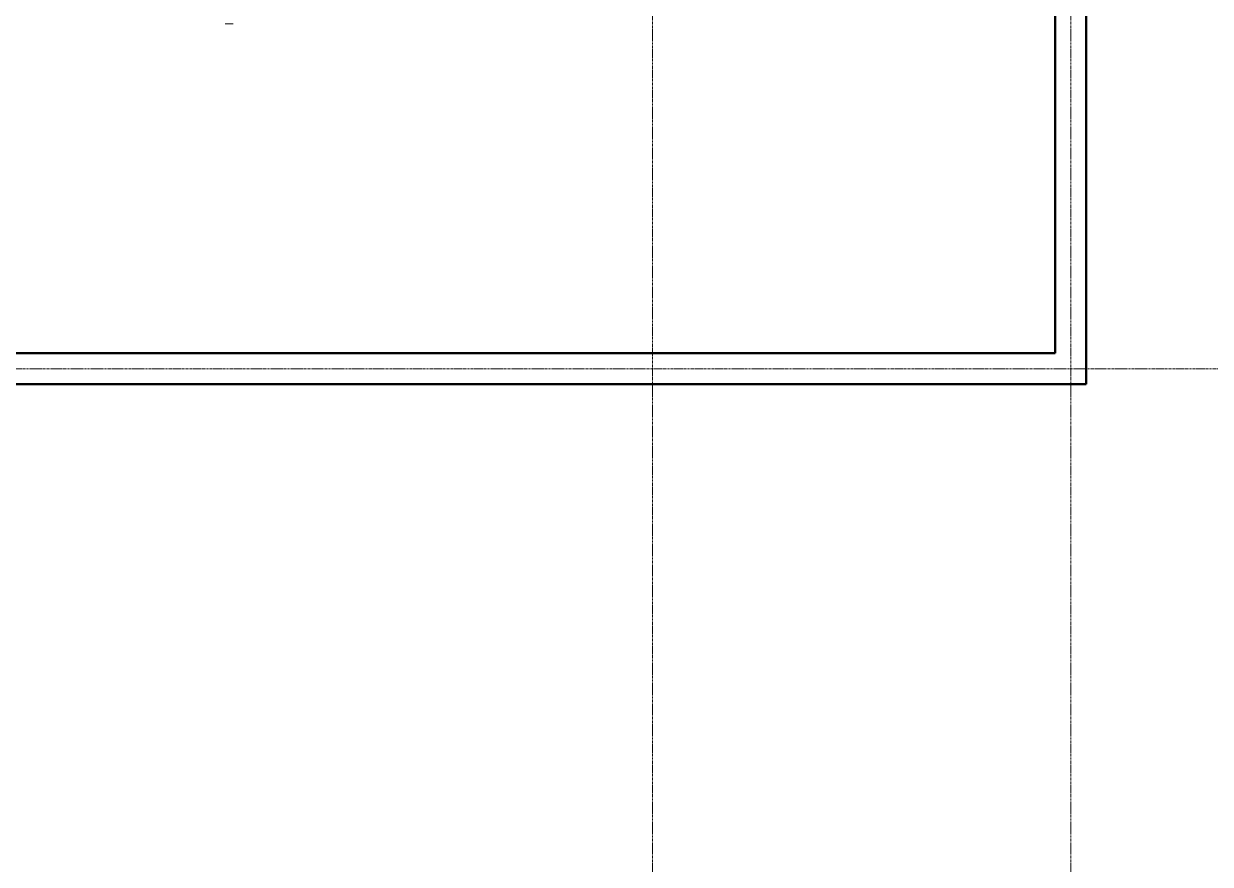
# Model space of a CAD drawing. Header units: inches. Extents: x -1714 to 6424, y -1550 to 970.
# Drawn here: x -307.1 to -0.9, y 179.3 to 396.3 of the extents above; entities that cross this region are included whole.
import ezdxf

# ---------------------------------------------------------------- set-up
doc = ezdxf.new("R2010")
doc.units = ezdxf.units.IN
doc.header["$MEASUREMENT"] = 0
doc.linetypes.add('Grid Line 1_2_', pattern=[0.875, 0.5, -0.125, 0.125, -0.125])
doc.layers.add('A-WALL', color=113, linetype='Continuous', lineweight=13)
doc.layers.add('S-GRID', color=1, linetype='Continuous', lineweight=9)

msp = doc.modelspace()

# ---------------------------------------------------------------- linework, layer by layer
at = {"layer": 'A-WALL', "lineweight": 50}
for p, q in [((-40.85079, 672.77254), (-40.85079, 311.21004)), ((-32.85079, 303.21004), (-32.85079, 661.64754)), ((-40.85079, 311.21004), (-497.35079, 311.21004)), ((-497.35079, 303.21004), (-32.85079, 303.21004))]:
    msp.add_line(p, q, dxfattribs=at)
at = {"layer": 'A-WALL'}
msp.add_line((-255.10819, 396.27598), (-253.10819, 396.27598), dxfattribs=at)
at = {"layer": 'S-GRID', "linetype": 'Grid Line 1_2_'}
for p, q in [((-144.85079, -1043.15403), (-144.85079, 921.90597)), ((-36.85079, -1043.15403), (-36.85079, 921.90597)), ((-1714.24651, 307.21004), (1936.33324, 307.21004))]:
    msp.add_line(p, q, dxfattribs=at)

doc.saveas('drawing.dxf')
